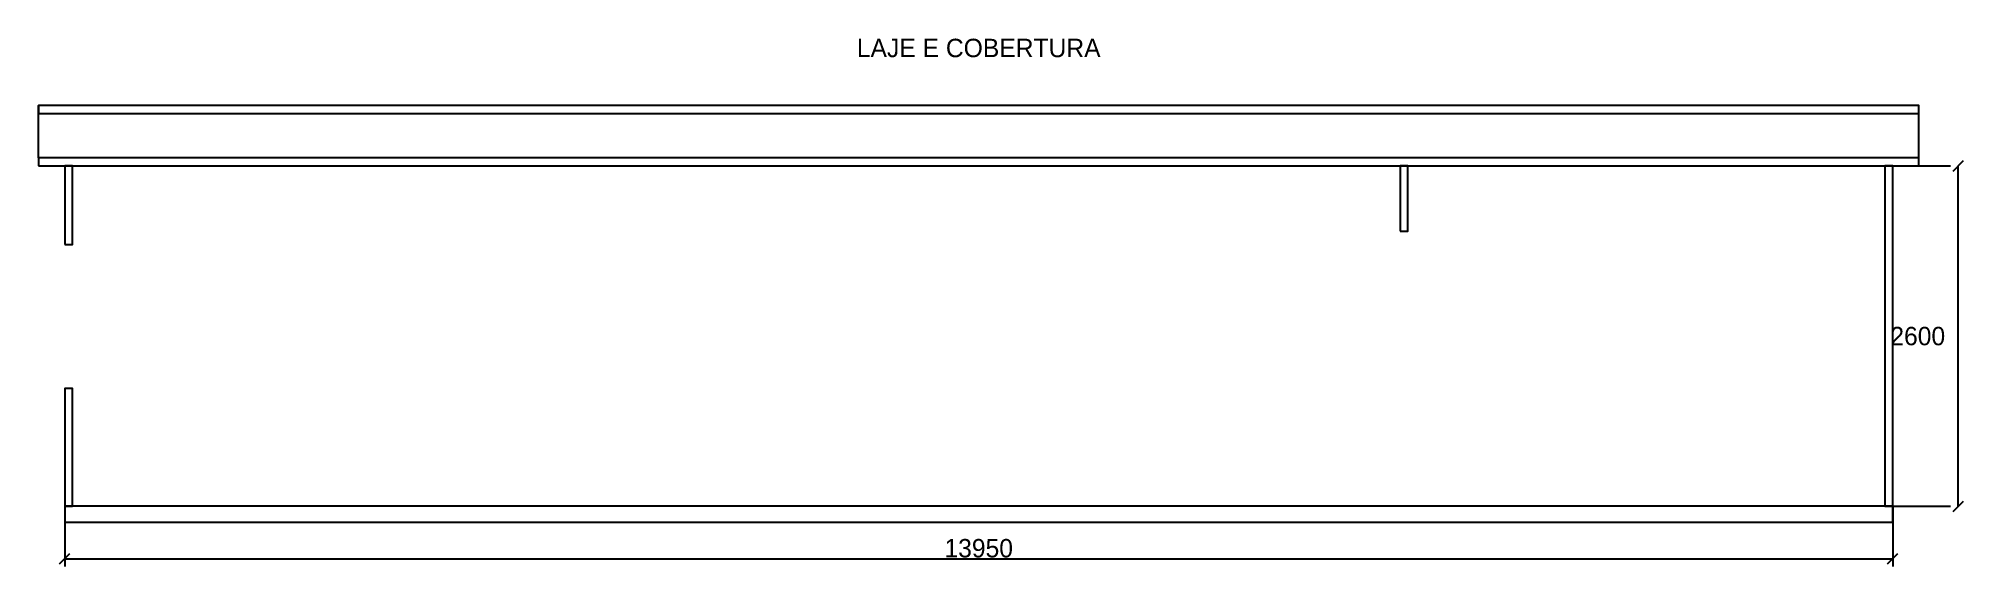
# Model space of a CAD drawing. Header units: millimetres. Extents: x -200 to 14490, y -460 to 3572.
import ezdxf
from ezdxf.enums import TextEntityAlignment as Align

# ---------------------------------------------------------------- set-up
doc = ezdxf.new("R2010")
doc.units = ezdxf.units.MM
doc.layers.add('COTAS', color=8, linetype='Continuous')
doc.layers.add('PAREDES', color=8, linetype='Continuous')

msp = doc.modelspace()

# ---------------------------------------------------------------- linework, layer by layer
at = {"layer": 'COTAS'}
for p, q in [((13950, 2600), (14390, 2600)), ((14410, 2560), (14490, 2640)), ((14450, 0), (14450, 2600)), ((0, 0), (0, -460)), ((13950, 0), (13950, -460)), ((13950, 0), (14390, 0)), ((14410, -40), (14490, 40)), ((-40, -440), (40, -360)), ((0, -400), (13950, -400)), ((13910, -440), (13990, -360))]:
    msp.add_line(p, q, dxfattribs=at)
at = {"layer": 'PAREDES'}
for p, q in [((-200, 2660), (-200, 3060)), ((14150, 2660), (14150, 3060))]:
    msp.add_line(p, q, dxfattribs=at)
for points in [[(-200, 3000), (14150, 3000), (14150, 3060), (-200, 3060)], [(-200, 2600), (14150, 2600), (14150, 2660), (-200, 2660)], [(0, 2000), (60, 2000), (60, 2600), (0, 2600)], [(10190, 2100), (10250, 2100), (10250, 2600), (10190, 2600)], [(13890, 0), (13950, 0), (13950, 2600), (13890, 2600)], [(0, 0), (60, 0), (60, 900), (0, 900)], [(0, -120), (13950, -120), (13950, 0), (0, 0)]]:
    msp.add_lwpolyline(points, close=True, dxfattribs=at)

# ---------------------------------------------------------------- texts
at = {"layer": 'COTAS'}
msp.add_text('2600', height=140.6, dxfattribs=at).set_placement((14350, 1300), align=Align.MIDDLE_RIGHT)
msp.add_text('13950', height=140.6, dxfattribs=at).set_placement((6975, -320), align=Align.MIDDLE_CENTER)
at = {"layer": 'PAREDES'}
msp.add_text('LAJE E COBERTURA', height=140.64, dxfattribs=at).set_placement((6975, 3500), align=Align.MIDDLE_CENTER)

doc.saveas('drawing.dxf')
